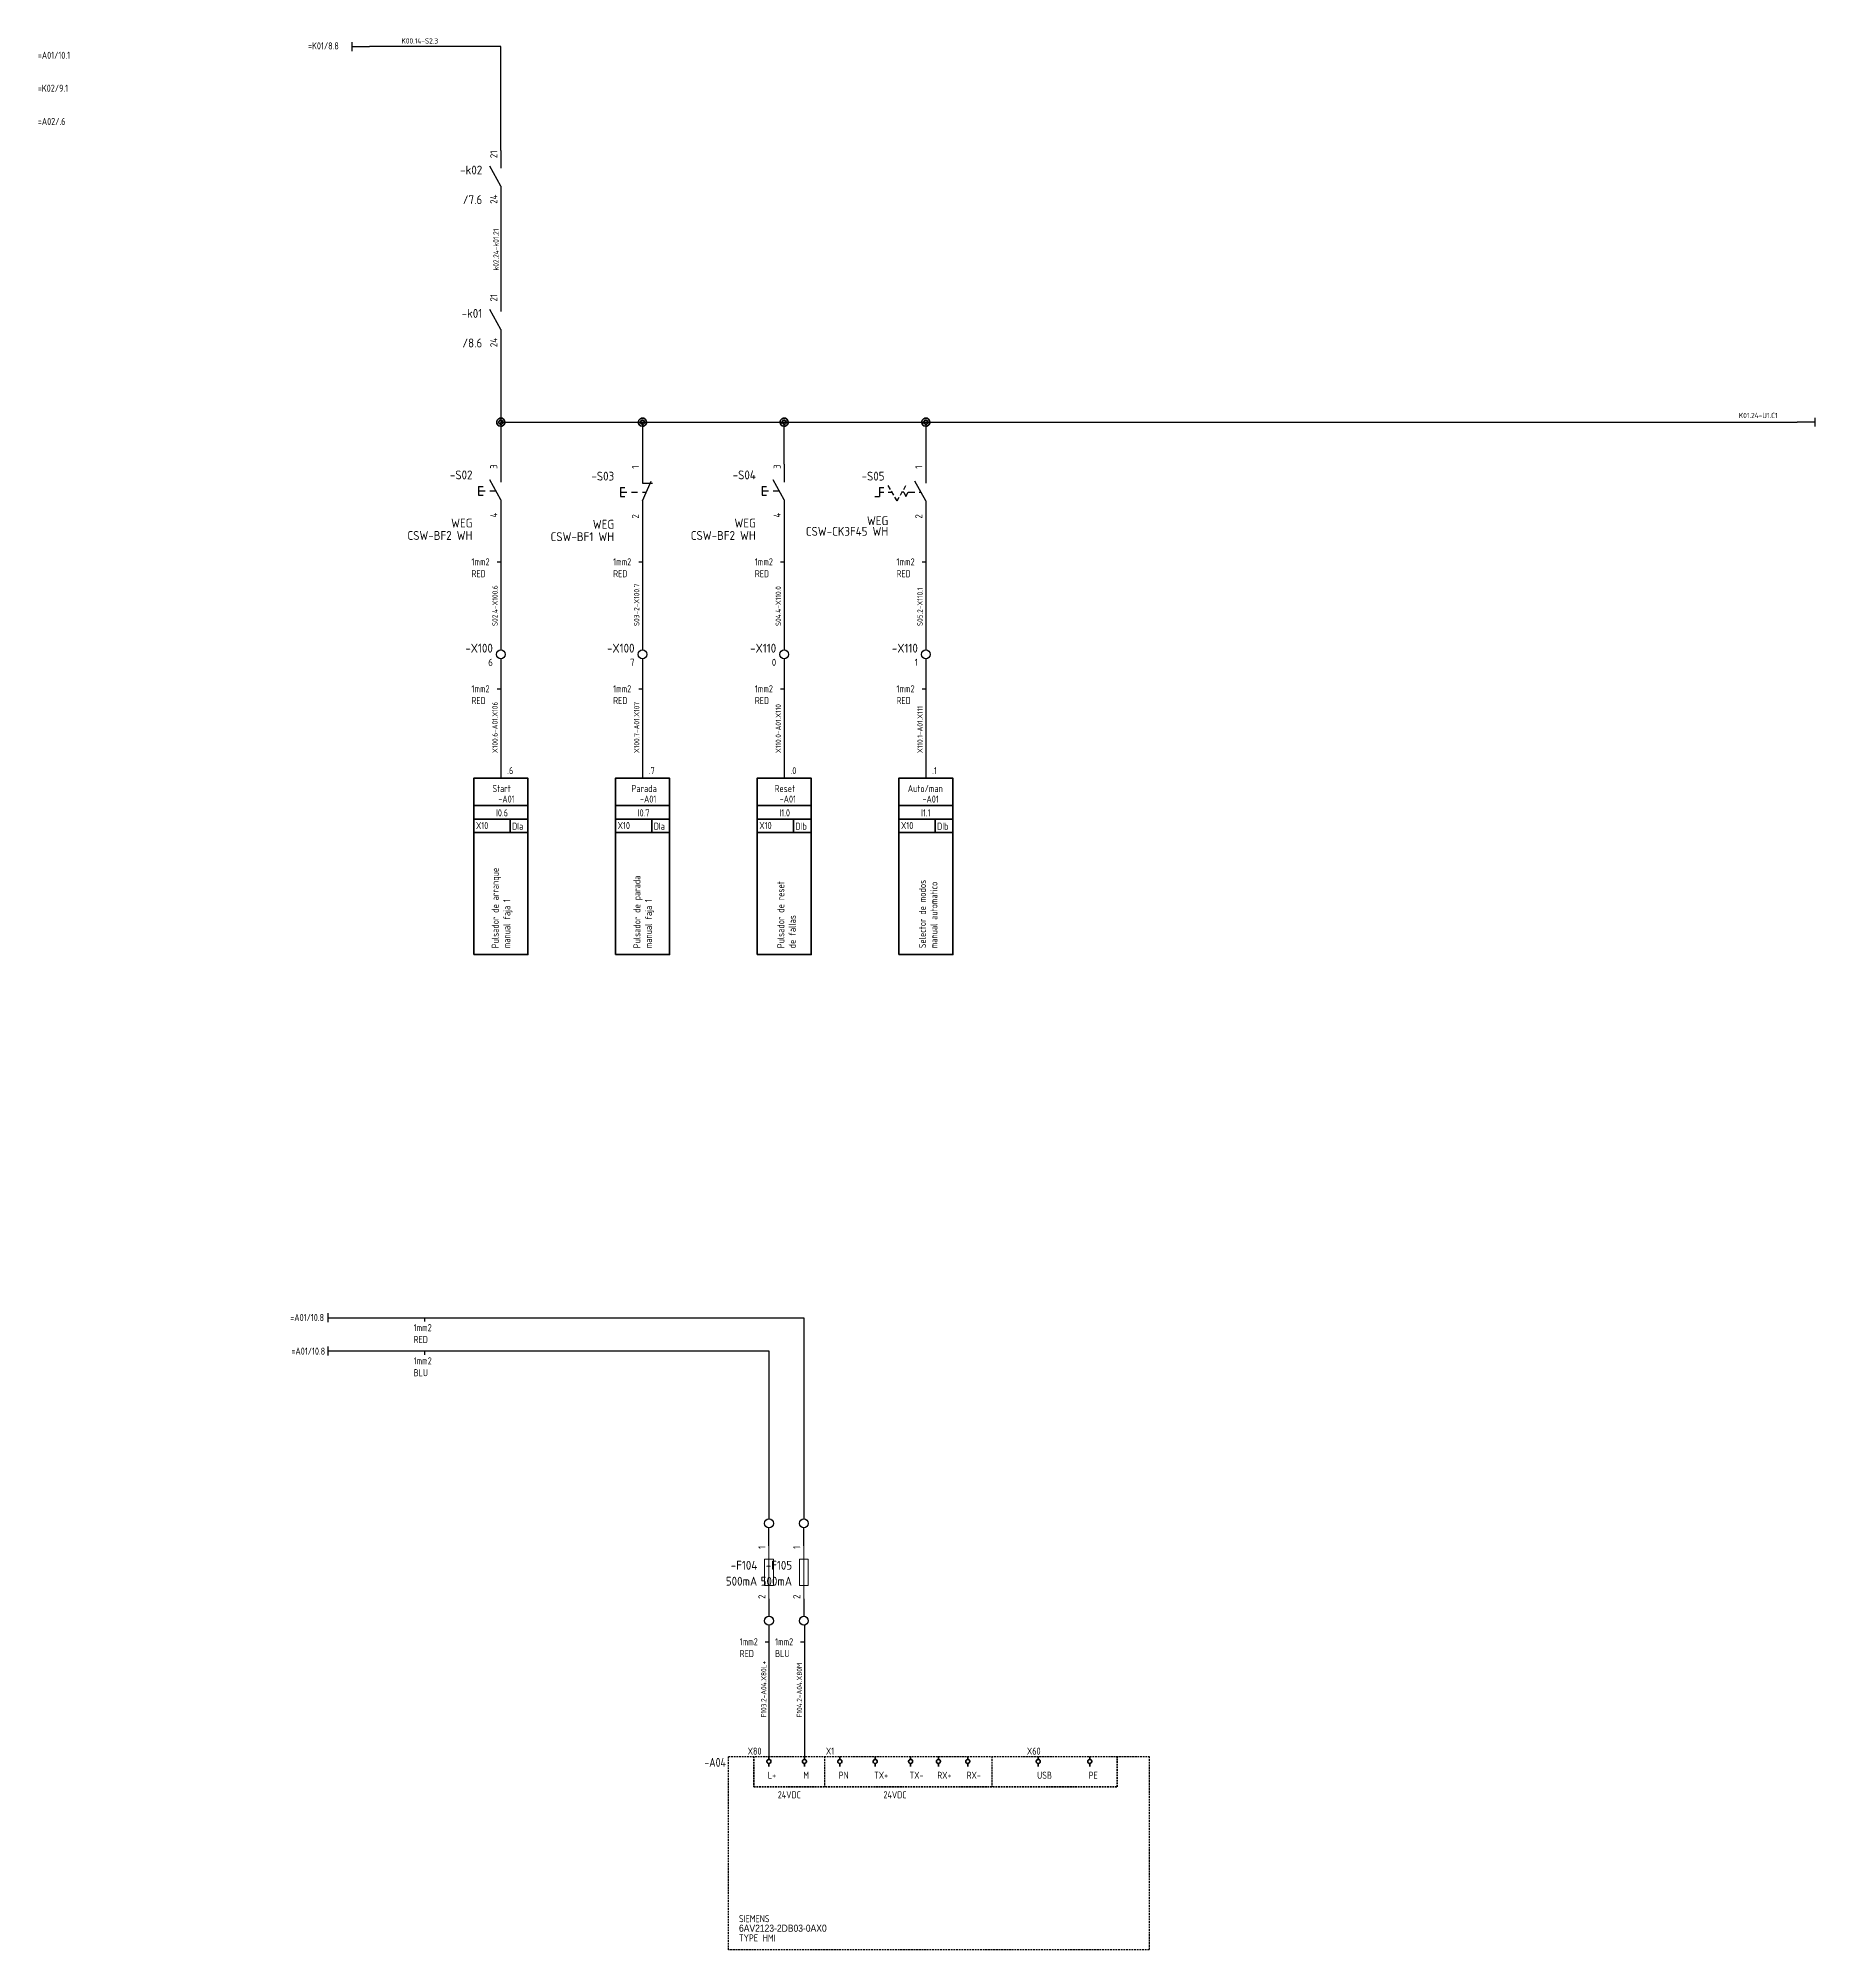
# Model space of a CAD drawing. Header units: millimetres. Extents: x 51 to 2493, y -624 to 390.
# Drawn here: x 1479 to 1981, y -512 to 28 of the extents above; entities that cross this region are included whole.
import ezdxf
from ezdxf.enums import TextEntityAlignment as Align

# ---------------------------------------------------------------- set-up
doc = ezdxf.new("R2010")
doc.units = ezdxf.units.MM
doc.header["$MEASUREMENT"] = 0
doc.linetypes.add('DASHED', pattern=[0.75, 0.5, -0.25])
for name, color, linetype in [('0V', 160, 'Continuous'), ('24V', 20, 'Continuous'), ('DESC', 150, 'Continuous'), ('DESCCHILD', 20, 'Continuous'), ('MISC', 7, 'Continuous'), ('PDF_Geometría', 7, 'Continuous'), ('TAGS', 150, 'Continuous'), ('TERMS', 123, 'Continuous'), ('WIRENO', 10, 'Continuous'), ('WIREREF', 50, 'Continuous')]:
    doc.layers.add(name, color=color, linetype=linetype)
for name, color, linetype, lineweight in [('Bor. Conexion', 181, 'Continuous', 5), ('Bor. Fus. Seccionable', 124, 'Continuous', 5), ('cajetines', 132, 'DASHED', 30), ('nombre tags', 200, 'Continuous', 0), ('SYMS', 7, 'Continuous', 30)]:
    doc.layers.add(name, color=color, linetype=linetype, lineweight=lineweight)
doc.styles.add('WD_IEC', font='ISOCP2.shx', dxfattribs={"width": 0.9, "height": 4})

# ---------------------------------------------------------------- blocks, each defined once
blk = doc.blocks.new('REFERENCIA_ENTRADA_HORIZONTAL')
at = {"layer": 'SYMS'}
for p, q in [((-5, 1.25), (-5, -1.25)), ((-5, 0), (0, 0))]:
    blk.add_line(p, q, dxfattribs=at)
at = {"layer": 'TAGS', "style": 'WD_IEC', "width": 0.9, "flags": 8}
blk.add_attdef('TAG', text='', height=1, dxfattribs=at).set_placement((-15.18, -2.12), align=Align.RIGHT)
blk = doc.blocks.new('VT0002')
blk.add_circle((0, 0), 1.25)
at = {"style": 'WD_IEC', "flags": 1}
for tag, p, height in [('ASSYCODE', (2.75, 10.75), 1), ('CATDESC', (2.75, 9.25), 1), ('MFG', (2.75, 7.25), 1.5), ('CAT', (2.75, 4.75), 1.5), ('X4PIN01', (-1.25, 1), 0.25), ('X4TERM01', (-1.25, 0), 0.25), ('X4TERMDESC01', (-1.25, 0.5), 0.4), ('STRIPSEQ', (0, 0), 0.025), ('X2PIN01', (0, 2.25), 0.25), ('X2TERM01', (0, 1.25), 0.25), ('X8PIN01', (0, -0.25), 0.25), ('X2TERMDESC01', (0, 1.75), 0.4), ('X1PIN01', (1.25, 1), 0.25), ('X1TERM01', (1.25, 0), 0.25), ('X1TERMDESC01', (1.25, 0.5), 0.4), ('LINKTERM', (0, -0.04), 0.025), ('X8TERM01', (0, -1.25), 0.25), ('X8TERMDESC01', (0, -0.75), 0.4)]:
    blk.add_attdef(tag, p, '', height=height, dxfattribs=at)
at = {"style": 'WD_IEC'}
for tag, p in [('INST', (-2.25, 6.5)), ('LOC', (-2.25, 3.5)), ('DESC1', (-2.25, -6.25)), ('DESC3', (-2.25, -12.25)), ('DESC2', (-2.25, -9.25))]:
    blk.add_attdef(tag, text='', height=2.5, dxfattribs=at).set_placement(p, align=Align.RIGHT)
at = {"style": 'WD_IEC', "flags": 8}
for tag, height, p in [('TAGSTRIP', 2.5, (-2.25, 0.5)), ('TERM01', 2, (-2.25, -3.25))]:
    blk.add_attdef(tag, text='', height=height, dxfattribs=at).set_placement(p, align=Align.RIGHT)
blk = doc.blocks.new('VSW21')
for p, q in [((0, 7.5), (0, 2.5)), ((0, -2.5), (-3.125, 3.125)), ((0, -2.5), (0, -7.5))]:
    blk.add_line(p, q)
at = {"style": 'WD_IEC'}
for tag, p in [('INST', (-5.25, 7.75)), ('LOC', (-5.25, 4.25)), ('TAG2', (-5.25, 0.75)), ('DESC1', (-5.25, -7.6)), ('XREF', (-5.25, -3.75)), ('DESC2', (-5.25, -11.1)), ('WDTAGALT', (-5, -18)), ('DESC3', (-5.25, -14.6))]:
    blk.add_attdef(tag, text='', height=2.5, dxfattribs=at).set_placement(p, align=Align.RIGHT)
blk.add_attdef('TERM01', text='', height=2, rotation=90, dxfattribs=at).set_placement((-1, 7.5), align=Align.RIGHT)
at = {"style": 'WD_IEC', "flags": 1}
for tag, p, height in [('X2TERM01', (0, 7.5), 0.32), ('X4LINK', (-2, 0), 0.32), ('X1LINK', (-0.5, 0), 0.32), ('CONTACT', (4, -3.5), 1), ('FAMILY', (4, -5), 1), ('COMMON', (5.25, -4.75), 1), ('X8TERM02', (0, -7.5), 0.32)]:
    blk.add_attdef(tag, p, '', height=height, dxfattribs=at)
at = {"style": 'WD_IEC'}
blk.add_attdef('TERM02', (-1, -7.5), '', height=2, rotation=90, dxfattribs=at)
blk = doc.blocks.new('VPB11')
for p, q in [((0, 7.5), (0, 2.5)), ((-6.25, 1.25), (-6.25, -1.25)), ((-6.25, 1.25), (-5, 1.25)), ((-6.25, 0), (-4.375, 0)), ((0, -2.5), (-3.125, 3.125)), ((-3.125, 0), (-1.389, 0)), ((-6.25, -1.25), (-5, -1.25)), ((0, -2.5), (0, -7.5))]:
    blk.add_line(p, q)
at = {"style": 'WD_IEC'}
for tag, p in [('INST', (-8, 10.25)), ('TAG1', (-8, 3.25)), ('LOC', (-8, 6.75)), ('DESC1', (-8, -10.35)), ('DESC3', (-8, -17.35)), ('DESC2', (-8, -13.85))]:
    blk.add_attdef(tag, text='', height=2.5, dxfattribs=at).set_placement(p, align=Align.RIGHT)
blk.add_attdef('TERM01', text='', height=2, rotation=90, dxfattribs=at).set_placement((-1, 7.5), align=Align.RIGHT)
at = {"style": 'WD_IEC', "flags": 1}
for tag, p, height in [('X2TERM01', (0, 7.5), 0.32), ('CONTACT', (0.5, 4.5), 1), ('X1LINK', (0, 0), 0.32), ('COMMON', (1.75, 3.25), 1), ('ASSYCODE', (1, -4), 1), ('FAMILY', (1, -5.5), 1), ('X8TERM02', (0, -7.5), 0.32), ('CATDESC', (1, -7), 1)]:
    blk.add_attdef(tag, p, '', height=height, dxfattribs=at)
at = {"style": 'WD_IEC', "flags": 9}
for tag, p in [('MFG', (-8.5, -0.25)), ('CAT', (-8.5, -2.75))]:
    blk.add_attdef(tag, text='', height=1.5, dxfattribs=at).set_placement(p, align=Align.RIGHT)
at = {"style": 'WD_IEC'}
blk.add_attdef('TERM02', (-1, -7.5), '', height=2, rotation=90, dxfattribs=at)
at = {"lineweight": 15, "style": 'WD_IEC'}
blk.add_attdef('XREF', text='', height=2.5, dxfattribs=at).set_placement((-8, -6.35), align=Align.RIGHT)
blk = doc.blocks.new('VPB12')
for p, q in [((0, 7.5), (0, 2.5)), ((-6.25, 1.25), (-6.25, -1.25)), ((-6.25, 1.25), (-5, 1.25)), ((-6.25, 0), (-4.38, 0)), ((-3.12, 0), (-1.39, 0)), ((0, -2.5), (2.5, 3.12)), ((0, 2.5), (2.87, 2.5)), ((0, 0), (1.11, 0)), ((-6.25, -1.25), (-5, -1.25)), ((0, -2.5), (0, -7.5))]:
    blk.add_line(p, q)
at = {"style": 'WD_IEC'}
for tag, p in [('INST', (-8, 10.25)), ('TAG1', (-8, 3.25)), ('LOC', (-8, 6.75)), ('DESC1', (-8, -10.35)), ('DESC3', (-8, -17.35)), ('DESC2', (-8, -13.85))]:
    blk.add_attdef(tag, text='', height=2.5, dxfattribs=at).set_placement(p, align=Align.RIGHT)
blk.add_attdef('TERM01', text='', height=2, rotation=90, dxfattribs=at).set_placement((-1, 7.5), align=Align.RIGHT)
at = {"style": 'WD_IEC', "flags": 1}
for tag, p, height in [('X2TERM01', (0, 7.5), 0.32), ('CONTACT', (0.5, 4.5), 1), ('X1LINK', (1.5, 0), 0.32), ('COMMON', (1.75, 3.25), 1), ('ASSYCODE', (1, -4), 1), ('FAMILY', (1, -5.5), 1), ('X8TERM02', (0, -7.5), 0.32), ('CATDESC', (1, -7), 1)]:
    blk.add_attdef(tag, p, '', height=height, dxfattribs=at)
at = {"style": 'WD_IEC', "flags": 9}
for tag, p in [('MFG', (-8.5, -0.25)), ('CAT', (-8.5, -2.75))]:
    blk.add_attdef(tag, text='', height=1.5, dxfattribs=at).set_placement(p, align=Align.RIGHT)
at = {"style": 'WD_IEC'}
blk.add_attdef('TERM02', (-1, -7.5), '', height=2, rotation=90, dxfattribs=at)
at = {"lineweight": 15, "style": 'WD_IEC'}
blk.add_attdef('XREF', text='', height=2.5, dxfattribs=at).set_placement((-8, -6.35), align=Align.RIGHT)
blk = doc.blocks.new('VSS112')
for p, q in [((0, 7.5), (0, 2.5)), ((-13.12, 1.25), (-11.88, 1.25)), ((-13.12, 1.25), (-13.12, -1.25)), ((-13.12, 0), (-11.88, 0)), ((-10, 0.75), (-10.62, 1.83)), ((-10.62, 0), (-9.57, 0)), ((-9.06, -0.88), (-9.69, 0.21)), ((-7.19, -0.88), (-6.56, 0.21)), ((-6.25, 0), (-6.68, 0)), ((-6.25, 0.75), (-5.62, 1.83)), ((-6.25, 0), (-5.62, -1.25)), ((-5.62, -1.25), (-5, 0)), ((-5, 0), (-3.12, 0)), ((0, -2.5), (-3.12, 3.12)), ((-1.88, 0), (-1.39, 0)), ((-14.38, -1.25), (-13.12, -1.25)), ((-8.12, -2.5), (-8.75, -1.42)), ((-8.12, -2.5), (-7.5, -1.42)), ((0, -2.5), (0, -7.5))]:
    blk.add_line(p, q)
at = {"style": 'WD_IEC'}
for tag, p in [('INST', (-15.5, 9.25)), ('TAG1', (-15.5, 3.25)), ('LOC', (-15.5, 6.25)), ('DESC2', (-15.5, -12.35)), ('DESC1', (-15.5, -9.35)), ('DESC3', (-15.5, -15.35))]:
    blk.add_attdef(tag, text='', height=2.5, dxfattribs=at).set_placement(p, align=Align.RIGHT)
at = {"style": 'WD_IEC', "flags": 8}
for tag, p in [('POS1', (-10.62, 3.5)), ('POS2', (-5.62, 3.5))]:
    blk.add_attdef(tag, text='', height=2, rotation=90, dxfattribs=at).set_placement(p, align=Align.MIDDLE_LEFT)
at = {"style": 'WD_IEC'}
blk.add_attdef('TERM01', text='', height=2, rotation=90, dxfattribs=at).set_placement((-1, 7.5), align=Align.RIGHT)
at = {"style": 'WD_IEC', "flags": 1}
for tag, p, height in [('X2TERM01', (0, 7.5), 0.32), ('CONTACT', (0.5, 4.5), 1), ('X1LINK', (0, 0), 0.32), ('COMMON', (1.75, 3.25), 1), ('X8TERM02', (0, -7.5), 0.32), ('ASSYCODE', (1, -9), 1), ('FAMILY', (1, -10.5), 1), ('CATDESC', (1, -12), 1)]:
    blk.add_attdef(tag, p, '', height=height, dxfattribs=at)
at = {"style": 'WD_IEC', "flags": 9}
for tag, p in [('MFG', (-16, -0.25)), ('CAT', (-16, -2.75))]:
    blk.add_attdef(tag, text='', height=1.5, dxfattribs=at).set_placement(p, align=Align.RIGHT)
at = {"style": 'WD_IEC'}
blk.add_attdef('TERM02', (-1, -7.5), '', height=2, rotation=90, dxfattribs=at)
at = {"lineweight": 15, "style": 'WD_IEC'}
blk.add_attdef('XREF', text='', height=2.5, dxfattribs=at).set_placement((-15.5, -6.35), align=Align.RIGHT)
blk.add_attdef('STATE', (1.25, -6.35), '', height=2.5, dxfattribs=at)
blk = doc.blocks.new('VT0_02')
blk.add_circle((0, 0), 1.25)
at = {"style": 'WD_IEC', "flags": 1}
for tag, p in [('X4TERM01', (-1.25, 0)), ('X2TERM01', (0, 1.25)), ('X1TERM01', (1.25, 0)), ('X8TERM01', (0, -1.25))]:
    blk.add_attdef(tag, p, '', height=0.32, dxfattribs=at)
blk = doc.blocks.new('VFU1')
blk.add_line((0, 7.5), (0, -7.5))
blk.add_lwpolyline([(-1.25, 3.75), (-1.25, -3.75), (1.25, -3.75), (1.25, 3.75)], close=True)
at = {"style": 'WD_IEC'}
for tag, p in [('INST', (-5.25, 7.75)), ('LOC', (-5.25, 4.25)), ('TAG1', (-5.25, 0.75)), ('RATING1', (-5.25, -3.75)), ('XREF', (-5.25, -7.75)), ('DESC1', (-5.25, -11.6)), ('DESC3', (-5.25, -18.6)), ('DESC2', (-5.25, -15.1))]:
    blk.add_attdef(tag, text='', height=2.5, dxfattribs=at).set_placement(p, align=Align.RIGHT)
blk.add_attdef('TERM01', text='', height=2, rotation=90, dxfattribs=at).set_placement((-1, 7.5), align=Align.RIGHT)
at = {"style": 'WD_IEC', "flags": 1}
for tag, p, height in [('X2TERM01', (0, 7.5), 0.32), ('MFG', (2.75, 6.5), 1.5), ('CAT', (2.75, 4), 1.5), ('X4LINK', (-1.25, 0), 0.32), ('X1LINK', (1.25, 0), 0.32), ('ASSYCODE', (2.25, -4), 1), ('FAMILY', (2.25, -5.5), 1), ('X8TERM02', (0, -7.5), 0.32), ('CATDESC', (2.25, -7), 1)]:
    blk.add_attdef(tag, p, '', height=height, dxfattribs=at)
at = {"style": 'WD_IEC'}
blk.add_attdef('TERM02', (-1, -7.5), '', height=2, rotation=90, dxfattribs=at)
blk = doc.blocks.new('empalme')
at = {"layer": 'PDF_Geometría', "color": 40, "lineweight": 35, "true_color": 0xffcf00}
for points in [[(145.66, 151.93), (144.51, 151.93)], [(145.1, 151.93), (144.51, 151.93)]]:
    blk.add_lwpolyline(points, close=True, dxfattribs=at)
for points in [[(143.39, 152.17), (143.39, 152.17), (143.34, 151.93), (143.39, 151.7)], [(143.58, 152.61), (143.58, 152.61), (143.44, 152.41), (143.39, 152.17)], [(143.39, 151.7), (143.39, 151.7), (143.44, 151.46), (143.58, 151.26)], [(143.94, 152.93), (143.94, 152.93), (143.73, 152.81), (143.58, 152.61)], [(143.58, 151.26), (143.58, 151.26), (143.73, 151.06), (143.94, 150.94)], [(143.94, 152.06), (143.94, 152.06), (143.92, 151.93), (143.94, 151.81)], [(144.39, 153.08), (144.39, 153.08), (144.15, 153.05), (143.94, 152.93)], [(144.04, 152.28), (144.04, 152.28), (143.97, 152.18), (143.94, 152.06)], [(143.94, 151.81), (143.94, 151.81), (143.97, 151.69), (144.04, 151.59)], [(144.22, 152.44), (144.22, 152.44), (144.12, 152.38), (144.04, 152.28)], [(144.04, 151.59), (144.04, 151.59), (144.12, 151.49), (144.22, 151.43)], [(144.45, 152.51), (144.45, 152.51), (144.33, 152.5), (144.22, 152.44)], [(144.22, 151.43), (144.22, 151.43), (144.33, 151.37), (144.45, 151.36)], [(144.87, 153.03), (144.87, 153.03), (144.64, 153.1), (144.39, 153.08)], [(144.69, 152.49), (144.69, 152.49), (144.58, 152.53), (144.45, 152.51)], [(144.45, 151.36), (144.45, 151.36), (144.58, 151.34), (144.69, 151.38)], [(144.9, 152.37), (144.9, 152.37), (144.81, 152.45), (144.69, 152.49)], [(144.69, 151.38), (144.69, 151.38), (144.81, 151.42), (144.9, 151.5)], [(145.28, 152.79), (145.28, 152.79), (145.1, 152.95), (144.87, 153.03)], [(145.05, 152.17), (145.05, 152.17), (144.99, 152.28), (144.9, 152.37)], [(144.9, 151.5), (144.9, 151.5), (144.99, 151.58), (145.05, 151.7)], [(145.1, 151.93), (145.1, 151.93), (145.1, 152.06), (145.05, 152.17)], [(145.05, 151.7), (145.05, 151.7), (145.1, 151.81), (145.1, 151.93)], [(145.56, 152.4), (145.56, 152.4), (145.46, 152.62), (145.28, 152.79)], [(145.28, 151.08), (145.28, 151.08), (145.46, 151.24), (145.56, 151.47)], [(145.66, 151.93), (145.66, 151.93), (145.66, 152.18), (145.56, 152.4)], [(145.56, 151.47), (145.56, 151.47), (145.66, 151.69), (145.66, 151.93)], [(143.94, 150.94), (143.94, 150.94), (144.15, 150.82), (144.39, 150.79)], [(144.39, 150.79), (144.39, 150.79), (144.64, 150.77), (144.87, 150.84)], [(144.87, 150.84), (144.87, 150.84), (145.1, 150.92), (145.28, 151.08)]]:
    blk.add_open_spline(points, degree=3, dxfattribs=at)
blk = doc.blocks.new('empalme_')
at = {"layer": '0V'}
blk.add_blockref('empalme', (-144.51, -151.93), dxfattribs=at)

msp = doc.modelspace()

# ---------------------------------------------------------------- linework, layer by layer
for p, q in [((1685.71, -397.71), (1685.71, -392.62)), ((1695.54, -397.71), (1695.54, -392.62)), ((1685.71, -412.71), (1685.71, -417.62)), ((1695.54, -412.71), (1695.54, -417.62))]:
    msp.add_line(p, q)
at = {"layer": '0V'}
for p, q in [((1566.15, -342.69), (1685.71, -342.69)), ((1685.71, -342.69), (1685.71, -390.12)), ((1695.71, -420.12), (1695.71, -457.17))]:
    msp.add_line(p, q, dxfattribs=at)
at = {"layer": '24V'}
for p, q in [((1609.99, 25.62), (1572.94, 25.62)), ((1609.99, -3.75), (1609.99, 25.62)), ((1609.99, -18.75), (1609.99, -44.23)), ((1609.99, -59.23), (1609.99, -80.45)), ((1609.99, -80.45), (1609.99, -92.33)), ((1609.99, -80.45), (1975.97, -80.45)), ((1649.99, -80.45), (1649.99, -92.67)), ((1689.99, -92.33), (1689.99, -80.45)), ((1729.99, -80.45), (1729.99, -92.67)), ((1689.99, -102.33), (1689.99, -144.75)), ((1609.99, -107.33), (1609.99, -144.75)), ((1649.99, -107.67), (1649.99, -144.75)), ((1729.99, -107.67), (1729.99, -144.75)), ((1609.99, -147.25), (1609.99, -181)), ((1649.99, -147.25), (1649.99, -181)), ((1689.99, -147.25), (1689.99, -181)), ((1729.99, -147.25), (1729.99, -181)), ((1566.15, -333.31), (1695.54, -333.31)), ((1695.54, -333.31), (1695.54, -390.12)), ((1685.71, -420.12), (1685.71, -457.17))]:
    msp.add_line(p, q, dxfattribs=at)
at = {"layer": 'Bor. Conexion', "lineweight": 35}
for points in [[(1685.71, -458.04), (1685.71, -457.17)], [(1695.71, -458.04), (1695.71, -457.17)], [(1705.71, -458.04), (1705.71, -457.17)], [(1715.71, -458.04), (1715.71, -457.17)], [(1725.71, -458.04), (1725.71, -457.17)], [(1733.53, -458.04), (1733.53, -457.17)], [(1741.82, -458.04), (1741.82, -457.17)], [(1761.74, -458.04), (1761.74, -457.17)], [(1776.26, -458.04), (1776.26, -457.17)], [(1685.65, -460.04), (1685.65, -459.18)], [(1695.71, -460.05), (1695.71, -459.18)], [(1705.71, -460.05), (1705.71, -459.18)], [(1715.71, -460.05), (1715.71, -459.18)], [(1725.71, -460.05), (1725.71, -459.18)], [(1733.53, -460.05), (1733.53, -459.18)], [(1741.82, -460.05), (1741.82, -459.18)], [(1761.74, -460.05), (1761.74, -459.18)], [(1776.26, -460.05), (1776.26, -459.18)]]:
    msp.add_lwpolyline(points, dxfattribs=at)
for points in [[(1685.14, -458.49), (1685.14, -458.49), (1685.12, -458.61), (1685.14, -458.73)], [(1685.24, -458.27), (1685.24, -458.27), (1685.17, -458.37), (1685.14, -458.49)], [(1685.14, -458.73), (1685.14, -458.73), (1685.17, -458.85), (1685.24, -458.95)], [(1685.42, -458.11), (1685.42, -458.11), (1685.31, -458.17), (1685.24, -458.27)], [(1685.65, -458.04), (1685.65, -458.04), (1685.52, -458.05), (1685.42, -458.11)], [(1685.88, -458.06), (1685.88, -458.06), (1685.77, -458.03), (1685.65, -458.04)], [(1686.09, -458.18), (1686.09, -458.18), (1686, -458.1), (1685.88, -458.06)], [(1686.23, -458.38), (1686.23, -458.38), (1686.18, -458.26), (1686.09, -458.18)], [(1686.28, -458.61), (1686.28, -458.61), (1686.28, -458.49), (1686.23, -458.38)], [(1686.23, -458.84), (1686.23, -458.84), (1686.28, -458.73), (1686.28, -458.61)], [(1695.14, -458.49), (1695.14, -458.49), (1695.12, -458.61), (1695.14, -458.73)], [(1695.24, -458.27), (1695.24, -458.27), (1695.17, -458.37), (1695.14, -458.49)], [(1695.14, -458.73), (1695.14, -458.73), (1695.17, -458.85), (1695.24, -458.95)], [(1695.42, -458.11), (1695.42, -458.11), (1695.31, -458.17), (1695.24, -458.27)], [(1695.65, -458.04), (1695.65, -458.04), (1695.52, -458.05), (1695.42, -458.11)], [(1695.88, -458.06), (1695.88, -458.06), (1695.77, -458.03), (1695.65, -458.04)], [(1696.09, -458.18), (1696.09, -458.18), (1696, -458.1), (1695.88, -458.06)], [(1696.23, -458.38), (1696.23, -458.38), (1696.18, -458.26), (1696.09, -458.18)], [(1696.28, -458.61), (1696.28, -458.61), (1696.28, -458.49), (1696.23, -458.38)], [(1696.23, -458.84), (1696.23, -458.84), (1696.28, -458.73), (1696.28, -458.61)], [(1705.14, -458.49), (1705.14, -458.49), (1705.12, -458.61), (1705.14, -458.73)], [(1705.24, -458.27), (1705.24, -458.27), (1705.17, -458.37), (1705.14, -458.49)], [(1705.14, -458.73), (1705.14, -458.73), (1705.17, -458.85), (1705.24, -458.95)], [(1705.42, -458.11), (1705.42, -458.11), (1705.31, -458.17), (1705.24, -458.27)], [(1705.65, -458.04), (1705.65, -458.04), (1705.52, -458.05), (1705.42, -458.11)], [(1705.88, -458.06), (1705.88, -458.06), (1705.77, -458.03), (1705.65, -458.04)], [(1706.09, -458.18), (1706.09, -458.18), (1706, -458.1), (1705.88, -458.06)], [(1706.23, -458.38), (1706.23, -458.38), (1706.18, -458.26), (1706.09, -458.18)], [(1706.28, -458.61), (1706.28, -458.61), (1706.28, -458.49), (1706.23, -458.38)], [(1706.23, -458.84), (1706.23, -458.84), (1706.28, -458.73), (1706.28, -458.61)], [(1715.14, -458.49), (1715.14, -458.49), (1715.12, -458.61), (1715.14, -458.73)], [(1715.24, -458.27), (1715.24, -458.27), (1715.17, -458.37), (1715.14, -458.49)], [(1715.14, -458.73), (1715.14, -458.73), (1715.17, -458.85), (1715.24, -458.95)], [(1715.42, -458.11), (1715.42, -458.11), (1715.31, -458.17), (1715.24, -458.27)], [(1715.65, -458.04), (1715.65, -458.04), (1715.52, -458.05), (1715.42, -458.11)], [(1715.88, -458.06), (1715.88, -458.06), (1715.77, -458.03), (1715.65, -458.04)], [(1716.09, -458.18), (1716.09, -458.18), (1716, -458.1), (1715.88, -458.06)], [(1716.23, -458.38), (1716.23, -458.38), (1716.18, -458.26), (1716.09, -458.18)], [(1716.28, -458.61), (1716.28, -458.61), (1716.28, -458.49), (1716.23, -458.38)], [(1716.23, -458.84), (1716.23, -458.84), (1716.28, -458.73), (1716.28, -458.61)], [(1725.14, -458.49), (1725.14, -458.49), (1725.12, -458.61), (1725.14, -458.73)], [(1725.24, -458.27), (1725.24, -458.27), (1725.17, -458.37), (1725.14, -458.49)], [(1725.14, -458.73), (1725.14, -458.73), (1725.17, -458.85), (1725.24, -458.95)], [(1725.42, -458.11), (1725.42, -458.11), (1725.31, -458.17), (1725.24, -458.27)], [(1725.65, -458.04), (1725.65, -458.04), (1725.52, -458.05), (1725.42, -458.11)], [(1725.88, -458.06), (1725.88, -458.06), (1725.77, -458.03), (1725.65, -458.04)], [(1726.09, -458.18), (1726.09, -458.18), (1726, -458.1), (1725.88, -458.06)], [(1726.23, -458.38), (1726.23, -458.38), (1726.18, -458.26), (1726.09, -458.18)], [(1726.28, -458.61), (1726.28, -458.61), (1726.28, -458.49), (1726.23, -458.38)], [(1726.23, -458.84), (1726.23, -458.84), (1726.28, -458.73), (1726.28, -458.61)], [(1732.97, -458.49), (1732.97, -458.49), (1732.94, -458.61), (1732.97, -458.73)], [(1733.07, -458.27), (1733.07, -458.27), (1732.99, -458.37), (1732.97, -458.49)], [(1732.97, -458.73), (1732.97, -458.73), (1732.99, -458.85), (1733.07, -458.95)], [(1733.24, -458.11), (1733.24, -458.11), (1733.14, -458.17), (1733.07, -458.27)], [(1733.47, -458.04), (1733.47, -458.04), (1733.35, -458.05), (1733.24, -458.11)], [(1733.71, -458.06), (1733.71, -458.06), (1733.59, -458.03), (1733.47, -458.04)], [(1733.91, -458.18), (1733.91, -458.18), (1733.82, -458.1), (1733.71, -458.06)], [(1734.05, -458.38), (1734.05, -458.38), (1734, -458.26), (1733.91, -458.18)], [(1734.1, -458.61), (1734.1, -458.61), (1734.1, -458.49), (1734.05, -458.38)], [(1734.05, -458.84), (1734.05, -458.84), (1734.1, -458.73), (1734.1, -458.61)], [(1741.26, -458.49), (1741.26, -458.49), (1741.23, -458.61), (1741.26, -458.73)], [(1741.35, -458.27), (1741.35, -458.27), (1741.28, -458.37), (1741.26, -458.49)], [(1741.26, -458.73), (1741.26, -458.73), (1741.28, -458.85), (1741.35, -458.95)], [(1741.53, -458.11), (1741.53, -458.11), (1741.42, -458.17), (1741.35, -458.27)], [(1741.76, -458.04), (1741.76, -458.04), (1741.64, -458.05), (1741.53, -458.11)], [(1742, -458.06), (1742, -458.06), (1741.88, -458.03), (1741.76, -458.04)], [(1742.2, -458.18), (1742.2, -458.18), (1742.11, -458.1), (1742, -458.06)], [(1742.34, -458.38), (1742.34, -458.38), (1742.29, -458.26), (1742.2, -458.18)], [(1742.39, -458.61), (1742.39, -458.61), (1742.39, -458.49), (1742.34, -458.38)], [(1742.34, -458.84), (1742.34, -458.84), (1742.39, -458.73), (1742.39, -458.61)], [(1761.18, -458.49), (1761.18, -458.49), (1761.16, -458.61), (1761.18, -458.73)], [(1761.28, -458.27), (1761.28, -458.27), (1761.21, -458.37), (1761.18, -458.49)], [(1761.18, -458.73), (1761.18, -458.73), (1761.21, -458.85), (1761.28, -458.95)], [(1761.46, -458.11), (1761.46, -458.11), (1761.35, -458.17), (1761.28, -458.27)], [(1761.68, -458.04), (1761.68, -458.04), (1761.56, -458.05), (1761.46, -458.11)], [(1761.92, -458.06), (1761.92, -458.06), (1761.81, -458.03), (1761.68, -458.04)], [(1762.13, -458.18), (1762.13, -458.18), (1762.04, -458.1), (1761.92, -458.06)], [(1762.27, -458.38), (1762.27, -458.38), (1762.22, -458.26), (1762.13, -458.18)], [(1762.32, -458.61), (1762.32, -458.61), (1762.32, -458.49), (1762.27, -458.38)], [(1762.27, -458.84), (1762.27, -458.84), (1762.32, -458.73), (1762.32, -458.61)], [(1775.7, -458.49), (1775.7, -458.49), (1775.68, -458.61), (1775.7, -458.73)], [(1775.8, -458.27), (1775.8, -458.27), (1775.73, -458.37), (1775.7, -458.49)], [(1775.7, -458.73), (1775.7, -458.73), (1775.73, -458.85), (1775.8, -458.95)], [(1775.98, -458.11), (1775.98, -458.11), (1775.87, -458.17), (1775.8, -458.27)], [(1776.2, -458.04), (1776.2, -458.04), (1776.08, -458.05), (1775.98, -458.11)], [(1776.44, -458.06), (1776.44, -458.06), (1776.32, -458.03), (1776.2, -458.04)], [(1776.65, -458.18), (1776.65, -458.18), (1776.56, -458.1), (1776.44, -458.06)], [(1776.79, -458.38), (1776.79, -458.38), (1776.74, -458.26), (1776.65, -458.18)], [(1776.84, -458.61), (1776.84, -458.61), (1776.84, -458.49), (1776.79, -458.38)], [(1776.79, -458.84), (1776.79, -458.84), (1776.84, -458.73), (1776.84, -458.61)], [(1685.24, -458.95), (1685.24, -458.95), (1685.31, -459.05), (1685.42, -459.11)], [(1685.42, -459.11), (1685.42, -459.11), (1685.52, -459.17), (1685.65, -459.18)], [(1685.65, -459.18), (1685.65, -459.18), (1685.77, -459.19), (1685.88, -459.16)], [(1685.88, -459.16), (1685.88, -459.16), (1686, -459.12), (1686.09, -459.04)], [(1686.09, -459.04), (1686.09, -459.04), (1686.18, -458.96), (1686.23, -458.84)], [(1695.24, -458.95), (1695.24, -458.95), (1695.31, -459.05), (1695.42, -459.11)], [(1695.42, -459.11), (1695.42, -459.11), (1695.52, -459.17), (1695.65, -459.18)], [(1695.65, -459.18), (1695.65, -459.18), (1695.77, -459.19), (1695.88, -459.16)], [(1695.88, -459.16), (1695.88, -459.16), (1696, -459.12), (1696.09, -459.04)], [(1696.09, -459.04), (1696.09, -459.04), (1696.18, -458.96), (1696.23, -458.84)], [(1705.24, -458.95), (1705.24, -458.95), (1705.31, -459.05), (1705.42, -459.11)], [(1705.42, -459.11), (1705.42, -459.11), (1705.52, -459.17), (1705.65, -459.18)], [(1705.65, -459.18), (1705.65, -459.18), (1705.77, -459.19), (1705.88, -459.16)], [(1705.88, -459.16), (1705.88, -459.16), (1706, -459.12), (1706.09, -459.04)], [(1706.09, -459.04), (1706.09, -459.04), (1706.18, -458.96), (1706.23, -458.84)], [(1715.24, -458.95), (1715.24, -458.95), (1715.31, -459.05), (1715.42, -459.11)], [(1715.42, -459.11), (1715.42, -459.11), (1715.52, -459.17), (1715.65, -459.18)], [(1715.65, -459.18), (1715.65, -459.18), (1715.77, -459.19), (1715.88, -459.16)], [(1715.88, -459.16), (1715.88, -459.16), (1716, -459.12), (1716.09, -459.04)], [(1716.09, -459.04), (1716.09, -459.04), (1716.18, -458.96), (1716.23, -458.84)], [(1725.24, -458.95), (1725.24, -458.95), (1725.31, -459.05), (1725.42, -459.11)], [(1725.42, -459.11), (1725.42, -459.11), (1725.52, -459.17), (1725.65, -459.18)], [(1725.65, -459.18), (1725.65, -459.18), (1725.77, -459.19), (1725.88, -459.16)], [(1725.88, -459.16), (1725.88, -459.16), (1726, -459.12), (1726.09, -459.04)], [(1726.09, -459.04), (1726.09, -459.04), (1726.18, -458.96), (1726.23, -458.84)], [(1733.07, -458.95), (1733.07, -458.95), (1733.14, -459.05), (1733.24, -459.11)], [(1733.24, -459.11), (1733.24, -459.11), (1733.35, -459.17), (1733.47, -459.18)], [(1733.47, -459.18), (1733.47, -459.18), (1733.59, -459.19), (1733.71, -459.16)], [(1733.71, -459.16), (1733.71, -459.16), (1733.82, -459.12), (1733.91, -459.04)], [(1733.91, -459.04), (1733.91, -459.04), (1734, -458.96), (1734.05, -458.84)], [(1741.35, -458.95), (1741.35, -458.95), (1741.42, -459.05), (1741.53, -459.11)], [(1741.53, -459.11), (1741.53, -459.11), (1741.64, -459.17), (1741.76, -459.18)], [(1741.76, -459.18), (1741.76, -459.18), (1741.88, -459.19), (1742, -459.16)], [(1742, -459.16), (1742, -459.16), (1742.11, -459.12), (1742.2, -459.04)], [(1742.2, -459.04), (1742.2, -459.04), (1742.29, -458.96), (1742.34, -458.84)], [(1761.28, -458.95), (1761.28, -458.95), (1761.35, -459.05), (1761.46, -459.11)], [(1761.46, -459.11), (1761.46, -459.11), (1761.56, -459.17), (1761.68, -459.18)], [(1761.68, -459.18), (1761.68, -459.18), (1761.81, -459.19), (1761.92, -459.16)], [(1761.92, -459.16), (1761.92, -459.16), (1762.04, -459.12), (1762.13, -459.04)], [(1762.13, -459.04), (1762.13, -459.04), (1762.22, -458.96), (1762.27, -458.84)], [(1775.8, -458.95), (1775.8, -458.95), (1775.87, -459.05), (1775.98, -459.11)], [(1775.98, -459.11), (1775.98, -459.11), (1776.08, -459.17), (1776.2, -459.18)], [(1776.2, -459.18), (1776.2, -459.18), (1776.32, -459.19), (1776.44, -459.16)], [(1776.44, -459.16), (1776.44, -459.16), (1776.56, -459.12), (1776.65, -459.04)], [(1776.65, -459.04), (1776.65, -459.04), (1776.74, -458.96), (1776.79, -458.84)]]:
    msp.add_open_spline(points, degree=3, dxfattribs=at)
at = {"layer": 'cajetines'}
for p, q in [((1701.34, -457.17), (1701.34, -465.79)), ((1748.63, -457.17), (1748.63, -465.79))]:
    msp.add_line(p, q, dxfattribs=at)
msp.add_lwpolyline([(1674.27, -511.78), (1674.27, -457.17), (1793.04, -457.17), (1793.04, -511.78)], close=True, dxfattribs=at)
at = {"layer": 'cajetines', "lineweight": 35}
msp.add_lwpolyline([(1681.42, -457.17), (1681.42, -465.79), (1784, -465.79), (1784, -457.17)], dxfattribs=at)
at = {"layer": 'PDF_Geometría', "lineweight": 35}
for points in [[(1602.33, -230.79), (1602.33, -181), (1617.65, -181), (1617.65, -230.79)], [(1642.33, -230.79), (1642.33, -181), (1657.65, -181), (1657.65, -230.79)], [(1682.33, -230.79), (1682.33, -181), (1697.65, -181), (1697.65, -230.79)], [(1722.33, -230.79), (1722.33, -181), (1737.65, -181), (1737.65, -230.79)]]:
    msp.add_lwpolyline(points, close=True, dxfattribs=at)
for points in [[(1602.33, -188.66), (1617.65, -188.66)], [(1642.33, -188.66), (1657.65, -188.66)], [(1682.33, -188.66), (1697.65, -188.66)], [(1722.33, -188.66), (1737.65, -188.66)], [(1602.33, -192.49), (1617.65, -192.49)], [(1612.67, -196.32), (1612.67, -192.49)], [(1642.33, -192.49), (1657.65, -192.49)], [(1652.67, -196.32), (1652.67, -192.49)], [(1682.33, -192.49), (1697.65, -192.49)], [(1692.67, -196.32), (1692.67, -192.49)], [(1722.33, -192.49), (1737.65, -192.49)], [(1732.67, -196.32), (1732.67, -192.49)], [(1602.33, -196.32), (1617.65, -196.32)], [(1642.33, -196.32), (1657.65, -196.32)], [(1682.33, -196.32), (1697.65, -196.32)], [(1722.33, -196.32), (1737.65, -196.32)]]:
    msp.add_lwpolyline(points, dxfattribs=at)
at = {"layer": 'SYMS'}
for p, q in [((1980.97, -80.45), (1975.97, -80.45)), ((1980.97, -79.2), (1980.97, -81.7))]:
    msp.add_line(p, q, dxfattribs=at)
at = {"layer": 'WIRENO'}
for p, q in [((1608.93, -119.91), (1609.99, -119.91)), ((1648.93, -119.91), (1649.99, -119.91)), ((1688.93, -119.91), (1689.99, -119.91)), ((1728.93, -119.91), (1729.99, -119.91)), ((1608.93, -155.74), (1609.99, -155.74)), ((1648.93, -155.74), (1649.99, -155.74)), ((1688.93, -155.74), (1689.99, -155.74)), ((1728.93, -155.74), (1729.99, -155.74)), ((1588.57, -334.37), (1588.57, -333.31)), ((1588.57, -343.75), (1588.57, -342.69)), ((1684.65, -424.85), (1685.71, -424.85)), ((1694.65, -424.85), (1695.71, -424.85))]:
    msp.add_line(p, q, dxfattribs=at)

# ---------------------------------------------------------------- block references
at = {"layer": '0V'}
for p in [(1609.99, -80.45), (1649.99, -80.45), (1689.99, -80.45), (1729.99, -80.45)]:
    msp.add_blockref('empalme_', p, dxfattribs=at)
at = {"layer": 'Bor. Fus. Seccionable'}
ref = msp.add_blockref('VFU1', (1685.71, -405.21), dxfattribs=at)
ref.add_attrib('TERM02', '2', (1684.71, -412.71), dxfattribs={"layer": 'TERMS', "height": 2, "rotation": 90, "style": 'WD_IEC'})
ref.add_attrib('TERM01', '1', dxfattribs={"layer": 'TERMS', "height": 2, "rotation": 90, "style": 'WD_IEC'}).set_placement((1684.71, -397.71), align=Align.RIGHT)
ref.add_attrib('RATING1', '500mA', dxfattribs={"layer": 'MISC', "height": 2.5, "style": 'WD_IEC'}).set_placement((1682.37, -408.96), align=Align.RIGHT)
ref.add_attrib('TAG1', '-F104', dxfattribs={"layer": 'TAGS', "height": 2.5, "style": 'WD_IEC'}).set_placement((1682.4, -404.46), align=Align.RIGHT)
ref = msp.add_blockref('VFU1', (1695.54, -405.21), dxfattribs=at)
ref.add_attrib('TERM02', '2', (1694.54, -412.71), dxfattribs={"layer": 'TERMS', "height": 2, "rotation": 90, "style": 'WD_IEC'})
ref.add_attrib('TERM01', '1', dxfattribs={"layer": 'TERMS', "height": 2, "rotation": 90, "style": 'WD_IEC'}).set_placement((1694.54, -397.71), align=Align.RIGHT)
ref.add_attrib('RATING1', '500mA', dxfattribs={"layer": 'MISC', "height": 2.5, "style": 'WD_IEC'}).set_placement((1692.21, -408.96), align=Align.RIGHT)
ref.add_attrib('TAG1', '-F105', dxfattribs={"layer": 'TAGS', "height": 2.5, "style": 'WD_IEC'}).set_placement((1692.24, -404.46), align=Align.RIGHT)
at = {"layer": 'SYMS'}
for name, p in [('REFERENCIA_ENTRADA_HORIZONTAL', (1572.94, 25.62)), ('REFERENCIA_ENTRADA_HORIZONTAL', (1566.15, -333.31)), ('REFERENCIA_ENTRADA_HORIZONTAL', (1566.15, -342.69)), ('VT0_02', (1685.71, -391.37)), ('VT0_02', (1695.54, -391.37)), ('VT0_02', (1685.71, -418.87)), ('VT0_02', (1695.54, -418.87))]:
    msp.add_blockref(name, p, dxfattribs=at)
ref = msp.add_blockref('VSW21', (1609.99, -11.25), dxfattribs=at)
ref.add_attrib('TERM02', '24', (1608.99, -18.75), dxfattribs={"layer": 'TERMS', "height": 2, "rotation": 90, "style": 'WD_IEC'})
ref.add_attrib('TERM01', '21', dxfattribs={"layer": 'TERMS', "height": 2, "rotation": 90, "style": 'WD_IEC'}).set_placement((1608.99, -3.75), align=Align.RIGHT)
ref.add_attrib('DESC1', '/7.6', dxfattribs={"layer": 'DESCCHILD', "height": 2.5, "style": 'WD_IEC'}).set_placement((1604.74, -18.85), align=Align.RIGHT)
ref.add_attrib('TAG2', '-k02', dxfattribs={"layer": 'TAGS', "height": 2.5, "style": 'WD_IEC'}).set_placement((1604.74, -10.5), align=Align.RIGHT)
ref = msp.add_blockref('VSW21', (1609.99, -51.73), dxfattribs=at)
ref.add_attrib('TERM02', '24', (1608.99, -59.23), dxfattribs={"layer": 'TERMS', "height": 2, "rotation": 90, "style": 'WD_IEC'})
ref.add_attrib('TERM01', '21', dxfattribs={"layer": 'TERMS', "height": 2, "rotation": 90, "style": 'WD_IEC'}).set_placement((1608.99, -44.23), align=Align.RIGHT)
ref.add_attrib('DESC1', '/8.6', dxfattribs={"layer": 'DESCCHILD', "height": 2.5, "style": 'WD_IEC'}).set_placement((1604.74, -59.33), align=Align.RIGHT)
ref.add_attrib('TAG2', '-k01', dxfattribs={"layer": 'TAGS', "height": 2.5, "style": 'WD_IEC'}).set_placement((1604.74, -50.98), align=Align.RIGHT)
ref = msp.add_blockref('VPB11', (1609.99, -99.83), dxfattribs=at)
ref.add_attrib('TERM02', '4', (1608.99, -107.33), dxfattribs={"layer": 'TERMS', "height": 2, "rotation": 90, "style": 'WD_IEC'})
ref.add_attrib('TERM01', '3', dxfattribs={"layer": 'TERMS', "height": 2, "rotation": 90, "style": 'WD_IEC'}).set_placement((1608.99, -92.33), align=Align.RIGHT)
ref.add_attrib('DESC2', 'CSW-BF2 WH', dxfattribs={"layer": 'DESC', "height": 2.5, "style": 'WD_IEC'}).set_placement((1601.99, -113.68), align=Align.RIGHT)
ref.add_attrib('DESC1', 'WEG', dxfattribs={"layer": 'DESC', "height": 2.5, "style": 'WD_IEC'}).set_placement((1601.99, -110.18), align=Align.RIGHT)
ref.add_attrib('TAG1', '-S02', dxfattribs={"layer": 'TAGS', "height": 2.5, "style": 'WD_IEC'}).set_placement((1601.99, -96.58), align=Align.RIGHT)
ref = msp.add_blockref('VPB12', (1649.99, -100.17), dxfattribs=at)
ref.add_attrib('TERM02', '2', (1648.99, -107.67), dxfattribs={"layer": 'TERMS', "height": 2, "rotation": 90, "style": 'WD_IEC'})
ref.add_attrib('TERM01', '1', dxfattribs={"layer": 'TERMS', "height": 2, "rotation": 90, "style": 'WD_IEC'}).set_placement((1648.99, -92.67), align=Align.RIGHT)
ref.add_attrib('DESC2', 'CSW-BF1 WH', dxfattribs={"layer": 'DESC', "height": 2.5, "style": 'WD_IEC'}).set_placement((1641.99, -114.02), align=Align.RIGHT)
ref.add_attrib('DESC1', 'WEG', dxfattribs={"layer": 'DESC', "height": 2.5, "style": 'WD_IEC'}).set_placement((1641.99, -110.52), align=Align.RIGHT)
ref.add_attrib('TAG1', '-S03', dxfattribs={"layer": 'TAGS', "height": 2.5, "style": 'WD_IEC'}).set_placement((1641.99, -96.92), align=Align.RIGHT)
ref = msp.add_blockref('VPB11', (1689.99, -99.83), dxfattribs=at)
ref.add_attrib('TERM02', '4', (1688.99, -107.33), dxfattribs={"layer": 'TERMS', "height": 2, "rotation": 90, "style": 'WD_IEC'})
ref.add_attrib('TERM01', '3', dxfattribs={"layer": 'TERMS', "height": 2, "rotation": 90, "style": 'WD_IEC'}).set_placement((1688.99, -92.33), align=Align.RIGHT)
ref.add_attrib('DESC2', 'CSW-BF2 WH', dxfattribs={"layer": 'DESC', "height": 2.5, "style": 'WD_IEC'}).set_placement((1681.99, -113.68), align=Align.RIGHT)
ref.add_attrib('DESC1', 'WEG', dxfattribs={"layer": 'DESC', "height": 2.5, "style": 'WD_IEC'}).set_placement((1681.99, -110.18), align=Align.RIGHT)
ref.add_attrib('TAG1', '-S04', dxfattribs={"layer": 'TAGS', "height": 2.5, "style": 'WD_IEC'}).set_placement((1681.99, -96.58), align=Align.RIGHT)
ref = msp.add_blockref('VSS112', (1729.99, -100.17), dxfattribs=at)
ref.add_attrib('TERM02', '2', (1728.99, -107.67), dxfattribs={"layer": 'TERMS', "height": 2, "rotation": 90, "style": 'WD_IEC'})
ref.add_attrib('TERM01', '1', dxfattribs={"layer": 'TERMS', "height": 2, "rotation": 90, "style": 'WD_IEC'}).set_placement((1728.99, -92.67), align=Align.RIGHT)
ref.add_attrib('DESC2', 'CSW-CK3F45 WH', dxfattribs={"layer": 'DESC', "height": 2.5, "style": 'WD_IEC'}).set_placement((1719.39, -112.52), align=Align.RIGHT)
ref.add_attrib('DESC1', 'WEG', dxfattribs={"layer": 'DESC', "height": 2.5, "style": 'WD_IEC'}).set_placement((1719.39, -109.52), align=Align.RIGHT)
ref.add_attrib('TAG1', '-S05', dxfattribs={"layer": 'TAGS', "height": 2.5, "style": 'WD_IEC'}).set_placement((1718.33, -96.92), align=Align.RIGHT)
ref = msp.add_blockref('VT0002', (1609.99, -146), dxfattribs=at)
ref.add_attrib('TERM01', '6', dxfattribs={"layer": 'TERMS', "height": 2, "style": 'WD_IEC', "flags": 8}).set_placement((1607.74, -149.25), align=Align.RIGHT)
ref.add_attrib('TAGSTRIP', '-X100', dxfattribs={"layer": 'TAGS', "height": 2.5, "style": 'WD_IEC', "flags": 8}).set_placement((1607.74, -145.5), align=Align.RIGHT)
ref = msp.add_blockref('VT0002', (1649.99, -146), dxfattribs=at)
ref.add_attrib('TERM01', '7', dxfattribs={"layer": 'TERMS', "height": 2, "style": 'WD_IEC', "flags": 8}).set_placement((1647.74, -149.25), align=Align.RIGHT)
ref.add_attrib('TAGSTRIP', '-X100', dxfattribs={"layer": 'TAGS', "height": 2.5, "style": 'WD_IEC', "flags": 8}).set_placement((1647.74, -145.5), align=Align.RIGHT)
ref = msp.add_blockref('VT0002', (1689.99, -146), dxfattribs=at)
ref.add_attrib('TERM01', '0', dxfattribs={"layer": 'TERMS', "height": 2, "style": 'WD_IEC', "flags": 8}).set_placement((1687.74, -149.25), align=Align.RIGHT)
ref.add_attrib('TAGSTRIP', '-X110', dxfattribs={"layer": 'TAGS', "height": 2.5, "style": 'WD_IEC', "flags": 8}).set_placement((1687.74, -145.5), align=Align.RIGHT)
ref = msp.add_blockref('VT0002', (1729.99, -146), dxfattribs=at)
ref.add_attrib('TERM01', '1', dxfattribs={"layer": 'TERMS', "height": 2, "style": 'WD_IEC', "flags": 8}).set_placement((1727.74, -149.25), align=Align.RIGHT)
ref.add_attrib('TAGSTRIP', '-X110', dxfattribs={"layer": 'TAGS', "height": 2.5, "style": 'WD_IEC', "flags": 8}).set_placement((1727.74, -145.5), align=Align.RIGHT)

# ---------------------------------------------------------------- texts
at = {"layer": 'DESC', "char_height": 2, "attachment_point": 7, "rotation": 90, "style": 'WD_IEC'}
for s, insert, width in [('Pulsador de arranque ', (1610.03, -228.99), 36.6324), ('Pulsador de parada ', (1650.03, -228.99), 36.6324), ('Selector de modos', (1730.03, -228.99), 36.6324), ('manual faja 1', (1653.28, -228.99), 22.2817), ('Pulsador de reset ', (1690.03, -228.99), 36.6324), ('manual automatico', (1733.28, -228.99), 23.3382), ('de fallas', (1693.28, -228.99), 21.8232)]:
    msp.add_mtext(s, dxfattribs=dict(at, insert=insert, width=width))
at = {"layer": 'DESC', "insert": (1613.28, -228.99), "char_height": 2, "attachment_point": 7, "rotation": 90, "style": 'WD_IEC'}
msp.add_mtext('manual faja 1', dxfattribs=at)
at = {"layer": 'nombre tags', "attachment_point": 7, "style": 'WD_IEC'}
for s, insert, char_height, width in [(' {\\H0.8x;Start}', (1607.62, -184.89), 2.5, 5.0603), (' {\\H0.8x;Parada}', (1646.9, -184.89), 2.5, 5.0603), (' {\\H0.8x;Reset}', (1687.28, -184.89), 2.5, 5.0603), (' {\\H0.8x;Auto/man}', (1724.89, -184.89), 2.5, 5.0603), ('I0.6', (1608.63, -191.76), 2, 9.3223), ('I0.7', (1648.63, -191.76), 2, 9.3223), ('I1.0', (1688.63, -191.76), 2, 9.3223), ('I1.1', (1728.63, -191.76), 2, 9.3223)]:
    msp.add_mtext(s, dxfattribs=dict(at, insert=insert, char_height=char_height, width=width))
at = {"layer": 'nombre tags', "char_height": 2, "attachment_point": 7, "style": 'WD_IEC'}
for s, insert in [('\\pxi-3,l4,t4;-A01', (1607.29, -187.86)), ('\\pxi-3,l4,t4;-A01', (1647.29, -187.86)), ('\\pxi-3,l4,t4;-A01', (1686.72, -187.86)), ('\\pxi-3,l4,t4;-A01', (1727.04, -187.86)), ('X10   ', (1602.98, -195.34)), ('DIa  ', (1613.18, -195.53)), ('X10   ', (1642.98, -195.34)), ('DIa  ', (1653.18, -195.53)), ('X10   ', (1682.98, -195.34)), ('DIb  ', (1693.18, -195.53)), ('X10   ', (1722.98, -195.34)), ('DIb  ', (1733.18, -195.53)), ('L+', (1685.39, -463.49)), ('M', (1695.39, -463.49)), ('PN', (1705.39, -463.49)), ('TX+', (1715.39, -463.49)), ('TX-', (1725.39, -463.49)), ('RX+', (1733.22, -463.51)), ('RX-', (1741.51, -463.51)), ('USB', (1761.43, -463.51)), ('PE', (1775.95, -463.51)), ('24VDC ', (1688.18, -469.03)), ('24VDC ', (1718.01, -469.03))]:
    msp.add_mtext(s, dxfattribs=dict(at, insert=insert))
at = {"layer": 'TAGS', "char_height": 2, "attachment_point": 1, "style": 'WD_IEC'}
for s, insert in [('\\pxql;=A01/10.1', (1479.27, 24.15)), ('\\pxql;=K01/8.8', (1555.56, 26.81)), ('\\pxql;=K02/9.1', (1479.27, 14.85)), ('\\pxql;=A02/.6', (1479.27, 5.47)), ('\\A1;\\pxql;=A01/10.8', (1550.55, -332.26)), ('\\A1;\\pxql;=A01/10.8', (1550.87, -341.75))]:
    msp.add_mtext_dynamic_manual_height_columns(s, width=2, gutter_width=10, heights=[0], dxfattribs=dict(at, insert=insert))
at = {"layer": 'TAGS', "attachment_point": 7, "style": 'WD_IEC'}
for s, insert, char_height in [('.6', (1611.8, -179.83), 2), ('.7', (1651.8, -179.83), 2), ('.0', (1691.8, -179.83), 2), ('.1', (1731.8, -179.83), 2), ('-A04', (1667.45, -460.13), 2.5), ('X80', (1679.7, -456.69), 2), ('X1', (1701.79, -456.69), 2), ('X60', (1758.54, -456.69), 2), ('SIEMENS', (1677.24, -504), 2), ('{\\fUbuntu Mono|b0|i0|c0|p0;6AV2123-2DB03-0AX0}', (1677.24, -506.72), 2), ('TYPE', (1677.24, -509.44), 2), ('HMI', (1683.96, -509.47), 2)]:
    msp.add_mtext(s, dxfattribs=dict(at, insert=insert, char_height=char_height))
at = {"layer": 'WIRENO', "char_height": 2, "attachment_point": 1, "style": 'WD_IEC'}
for s, insert in [('1mm2\\PRED', (1601.72, -118.88)), ('1mm2\\PRED', (1641.72, -118.88)), ('1mm2\\PRED', (1681.72, -118.88)), ('1mm2\\PRED', (1721.72, -118.88)), ('1mm2\\PRED', (1601.72, -154.71)), ('1mm2\\PRED', (1641.72, -154.71)), ('1mm2\\PRED', (1681.72, -154.71)), ('1mm2\\PRED', (1721.72, -154.71)), ('1mm2\\PRED', (1585.38, -335.12)), ('1mm2\\PBLU', (1585.38, -344.5)), ('1mm2\\PRED', (1677.43, -423.82)), ('1mm2\\PBLU', (1687.43, -423.82))]:
    msp.add_mtext_dynamic_manual_height_columns(s, width=7.1352, gutter_width=20, heights=[0], dxfattribs=dict(at, insert=insert))
at = {"layer": 'WIREREF', "char_height": 1.5, "attachment_point": 1, "style": 'WD_IEC'}
for s, insert in [('K00.14-S2.3', (1581.94, 27.97)), ('K01.24-U1.C1', (1959.53, -77.8))]:
    msp.add_mtext_dynamic_manual_height_columns(s, width=67.509, gutter_width=20, heights=[0], dxfattribs=dict(at, insert=insert))
at = {"layer": 'WIREREF', "char_height": 1.5, "attachment_point": 1, "rotation": 90, "style": 'WD_IEC'}
for s, insert in [('k02.24-k01.21', (1607.89, -37.62)), ('S02.4-X100.6', (1607.59, -138.02)), ('S03-2-X100.7', (1647.59, -138.02)), ('S04.4-X110.0', (1687.59, -138.02)), ('S05.2-X110.1', (1727.59, -138.02)), ('X100.6-A01.X106', (1607.59, -173.86)), ('X100.7-A01.X107', (1647.59, -173.86)), ('X110.0-A01.X110', (1687.59, -173.86)), ('X110.1-A01.X111', (1727.59, -173.86)), ('F103.2-A04.X80L+', (1683.47, -446.17)), ('F104.2-A04.X80M', (1693.56, -446.17))]:
    msp.add_mtext_dynamic_manual_height_columns(s, width=67.509, gutter_width=20, heights=[0], dxfattribs=dict(at, insert=insert))

doc.saveas('drawing.dxf')
